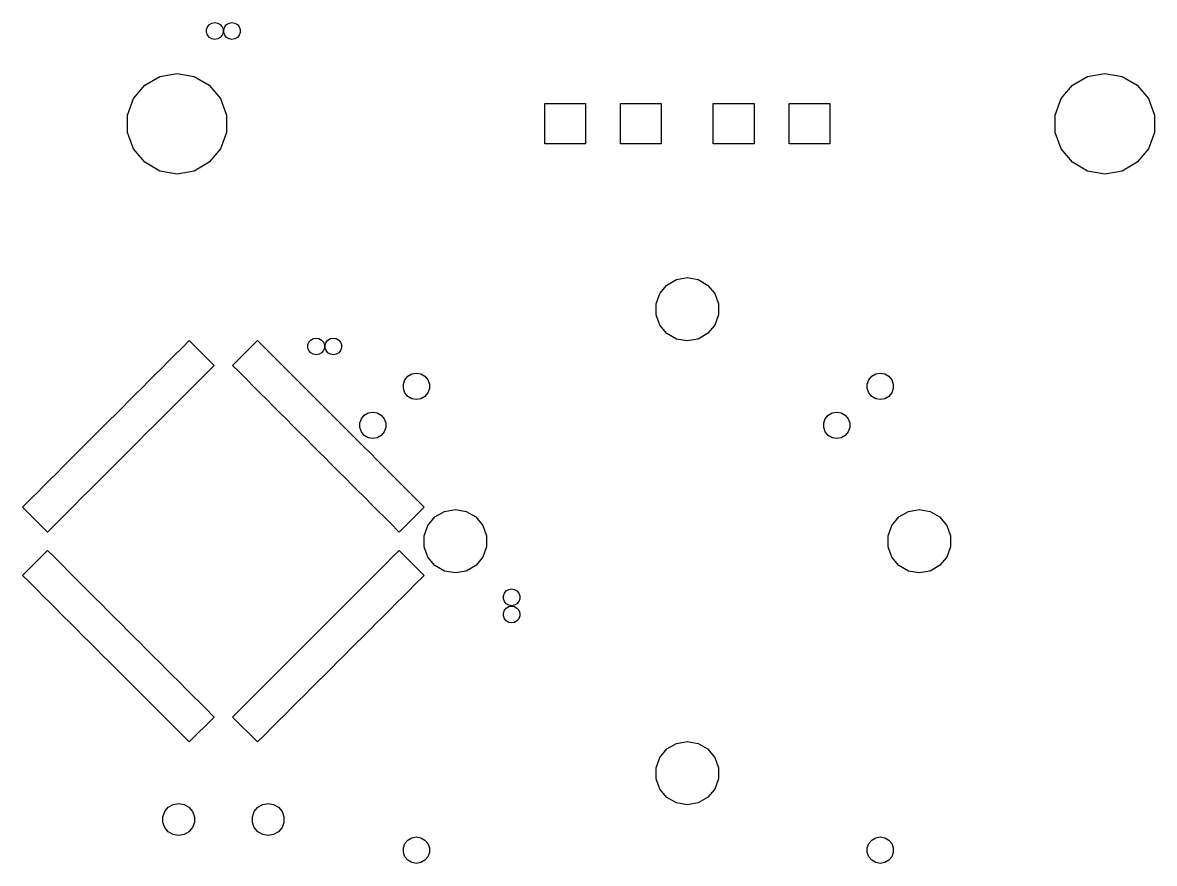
# Model space of a CAD drawing. Extents: x 0 to 100, y -163 to 0.
# Drawn here: x 39.2 to 100.2, y -92.4 to -47 of the extents above; entities that cross this region are included whole.
import ezdxf

# ---------------------------------------------------------------- set-up
doc = ezdxf.new("R2010")
doc.units = 0
doc.header["$MEASUREMENT"] = 0
doc.layers.add('BLACK', color=7, linetype='CONTINUOUS')

msp = doc.modelspace()

# ---------------------------------------------------------------- linework, layer by layer
at = {"layer": 'Black'}
for p, q in [((49.0939, -47.4217), (49.1475, -47.2747)), ((49.0939, -47.5783), (49.0939, -47.4217)), ((49.1475, -47.2747), (49.2481, -47.1548)), ((49.2481, -47.1548), (49.3836, -47.0765)), ((49.3836, -47.0765), (49.5377, -47.0494)), ((49.5377, -47.0494), (49.6918, -47.0765)), ((49.6918, -47.0765), (49.8274, -47.1548)), ((49.8274, -47.1548), (49.928, -47.2747)), ((49.928, -47.2747), (49.9815, -47.4217)), ((49.9815, -47.4217), (49.9815, -47.5783)), ((50.0185, -47.4217), (50.072, -47.2747)), ((50.0185, -47.5783), (50.0185, -47.4217)), ((50.072, -47.2747), (50.1726, -47.1548)), ((50.1726, -47.1548), (50.3082, -47.0765)), ((50.3082, -47.0765), (50.4623, -47.0494)), ((50.4623, -47.0494), (50.6164, -47.0765)), ((50.6164, -47.0765), (50.7519, -47.1548)), ((50.7519, -47.1548), (50.8525, -47.2747)), ((50.8525, -47.2747), (50.9061, -47.4217)), ((50.9061, -47.4217), (50.9061, -47.5783)), ((49.1475, -47.7253), (49.0939, -47.5783)), ((49.2481, -47.8452), (49.1475, -47.7253)), ((49.3836, -47.9235), (49.2481, -47.8452)), ((49.5377, -47.9506), (49.3836, -47.9235)), ((49.6918, -47.9235), (49.5377, -47.9506)), ((49.8274, -47.8452), (49.6918, -47.9235)), ((49.928, -47.7253), (49.8274, -47.8452)), ((49.9815, -47.5783), (49.928, -47.7253)), ((50.072, -47.7253), (50.0185, -47.5783)), ((50.1726, -47.8452), (50.072, -47.7253)), ((50.3082, -47.9235), (50.1726, -47.8452)), ((50.4623, -47.9506), (50.3082, -47.9235)), ((50.6164, -47.9235), (50.4623, -47.9506)), ((50.7519, -47.8452), (50.6164, -47.9235)), ((50.8525, -47.7253), (50.7519, -47.8452)), ((50.9061, -47.5783), (50.8525, -47.7253)), ((45.7578, -50.4238), (46.573, -49.9531)), ((46.573, -49.9531), (47.5, -49.7897)), ((47.5, -49.7897), (48.427, -49.9531)), ((48.427, -49.9531), (49.2422, -50.4238)), ((95.7578, -50.4238), (96.573, -49.9531)), ((96.573, -49.9531), (97.5, -49.7897)), ((97.5, -49.7897), (98.427, -49.9531)), ((98.427, -49.9531), (99.2422, -50.4238)), ((45.1528, -51.1448), (45.7578, -50.4238)), ((49.2422, -50.4238), (49.8472, -51.1448)), ((95.1528, -51.1448), (95.7578, -50.4238)), ((99.2422, -50.4238), (99.8472, -51.1448)), ((44.8309, -52.0294), (45.1528, -51.1448)), ((49.8472, -51.1448), (50.1691, -52.0294)), ((94.8309, -52.0294), (95.1528, -51.1448)), ((99.8472, -51.1448), (100.169, -52.0294)), ((67.3216, -53.5839), (67.3216, -51.4161)), ((67.3216, -51.4161), (69.5199, -51.4161)), ((69.5199, -51.4161), (69.5199, -53.5839)), ((71.4009, -53.5839), (71.4009, -51.4161)), ((71.4009, -51.4161), (73.5992, -51.4161)), ((73.5992, -51.4161), (73.5992, -53.5839)), ((76.4008, -53.5839), (76.4008, -51.4161)), ((76.4008, -51.4161), (78.5991, -51.4161)), ((78.5991, -51.4161), (78.5991, -53.5839)), ((80.4801, -53.5839), (80.4801, -51.4161)), ((80.4801, -51.4161), (82.6784, -51.4161)), ((82.6784, -51.4161), (82.6784, -53.5839)), ((44.8309, -52.9706), (44.8309, -52.0294)), ((50.1691, -52.0294), (50.1691, -52.9706)), ((94.8309, -52.9706), (94.8309, -52.0294)), ((100.169, -52.0294), (100.169, -52.9706)), ((45.1528, -53.8552), (44.8309, -52.9706)), ((50.1691, -52.9706), (49.8472, -53.8552)), ((95.1528, -53.8552), (94.8309, -52.9706)), ((100.169, -52.9706), (99.8472, -53.8552)), ((69.5199, -53.5839), (67.3216, -53.5839)), ((73.5992, -53.5839), (71.4009, -53.5839)), ((78.5991, -53.5839), (76.4008, -53.5839)), ((82.6784, -53.5839), (80.4801, -53.5839)), ((45.7578, -54.5762), (45.1528, -53.8552)), ((49.8472, -53.8552), (49.2422, -54.5762)), ((95.7578, -54.5762), (95.1528, -53.8552)), ((99.8472, -53.8552), (99.2422, -54.5762)), ((46.573, -55.0469), (45.7578, -54.5762)), ((49.2422, -54.5762), (48.427, -55.0469)), ((96.573, -55.0469), (95.7578, -54.5762)), ((99.2422, -54.5762), (98.427, -55.0469)), ((47.5, -55.2103), (46.573, -55.0469)), ((48.427, -55.0469), (47.5, -55.2103)), ((97.5, -55.2103), (96.573, -55.0469)), ((98.427, -55.0469), (97.5, -55.2103)), ((73.9031, -61.1927), (74.4163, -60.8964)), ((74.4163, -60.8964), (75, -60.7935)), ((75, -60.7935), (75.5837, -60.8964)), ((75.5837, -60.8964), (76.0969, -61.1927)), ((73.5221, -61.6468), (73.9031, -61.1927)), ((76.0969, -61.1927), (76.4779, -61.6468)), ((73.3194, -62.2037), (73.5221, -61.6468)), ((73.3194, -62.7963), (73.3194, -62.2037)), ((76.4779, -61.6468), (76.6806, -62.2037)), ((76.6806, -62.2037), (76.6806, -62.7963)), ((73.5221, -63.3532), (73.3194, -62.7963)), ((76.6806, -62.7963), (76.4779, -63.3532)), ((73.9031, -63.8072), (73.5221, -63.3532)), ((76.4779, -63.3532), (76.0969, -63.8072)), ((74.4163, -64.1036), (73.9031, -63.8072)), ((76.0969, -63.8072), (75.5837, -64.1036)), ((47.313, -65.0298), (47.808, -64.5348)), ((47.808, -64.5348), (48.1615, -64.1813)), ((48.1615, -64.1813), (49.505, -65.5248)), ((50.495, -65.5248), (51.8385, -64.1813)), ((51.8385, -64.1813), (52.192, -64.5348)), ((52.192, -64.5348), (52.687, -65.0298)), ((54.5562, -64.4217), (54.6098, -64.2747)), ((54.5562, -64.5783), (54.5562, -64.4217)), ((54.6098, -64.7253), (54.5562, -64.5783)), ((54.6098, -64.2747), (54.7104, -64.1548)), ((54.7104, -64.1548), (54.8459, -64.0765)), ((54.8459, -64.0765), (55, -64.0494)), ((55, -64.0494), (55.1541, -64.0765)), ((55.1541, -64.0765), (55.2897, -64.1548)), ((55.2897, -64.1548), (55.3903, -64.2747)), ((55.3903, -64.2747), (55.4438, -64.4217)), ((55.4438, -64.5783), (55.3903, -64.7253)), ((55.4438, -64.4217), (55.4438, -64.5783)), ((55.4808, -64.4217), (55.5343, -64.2747)), ((55.4808, -64.5783), (55.4808, -64.4217)), ((55.5343, -64.7253), (55.4808, -64.5783)), ((55.5343, -64.2747), (55.6349, -64.1548)), ((55.6349, -64.1548), (55.7705, -64.0765)), ((55.7705, -64.0765), (55.9246, -64.0494)), ((55.9246, -64.0494), (56.0787, -64.0765)), ((56.0787, -64.0765), (56.2142, -64.1548)), ((56.2142, -64.1548), (56.3148, -64.2747)), ((56.3148, -64.2747), (56.3684, -64.4217)), ((56.3684, -64.5783), (56.3148, -64.7253)), ((56.3684, -64.4217), (56.3684, -64.5783)), ((75, -64.2065), (74.4163, -64.1036)), ((75.5837, -64.1036), (75, -64.2065)), ((46.6059, -65.7369), (47.1009, -65.2419)), ((47.1009, -65.2419), (47.313, -65.0298)), ((47.1009, -65.2419), (47.1009, -65.2419)), ((47.313, -65.0298), (47.313, -65.0298)), ((52.687, -65.0298), (52.687, -65.0298)), ((52.687, -65.0298), (52.8991, -65.2419)), ((52.8991, -65.2419), (52.8991, -65.2419)), ((52.8991, -65.2419), (53.3941, -65.7369)), ((54.7104, -64.8452), (54.6098, -64.7253)), ((54.8459, -64.9235), (54.7104, -64.8452)), ((55, -64.9506), (54.8459, -64.9235)), ((55.1541, -64.9235), (55, -64.9506)), ((55.2897, -64.8452), (55.1541, -64.9235)), ((55.3903, -64.7253), (55.2897, -64.8452)), ((55.6349, -64.8452), (55.5343, -64.7253)), ((55.7705, -64.9235), (55.6349, -64.8452)), ((55.9246, -64.9506), (55.7705, -64.9235)), ((56.0787, -64.9235), (55.9246, -64.9506)), ((56.2142, -64.8452), (56.0787, -64.9235)), ((56.3148, -64.7253), (56.2142, -64.8452)), ((46.3938, -65.949), (46.6059, -65.7369)), ((46.6059, -65.7369), (46.6059, -65.7369)), ((49.505, -65.5248), (49.01, -66.0197)), ((50.8485, -65.8783), (50.495, -65.5248)), ((53.3941, -65.7369), (53.3941, -65.7369)), ((53.3941, -65.7369), (53.6062, -65.949)), ((45.5452, -66.7976), (46.0402, -66.3026)), ((46.0402, -66.3026), (46.3938, -65.949)), ((46.3938, -65.949), (46.3938, -65.949)), ((48.7979, -66.2319), (48.3029, -66.7269)), ((49.01, -66.0197), (48.7979, -66.2319)), ((51.2021, -66.2319), (50.8485, -65.8783)), ((51.6971, -66.7269), (51.2021, -66.2319)), ((51.2021, -66.2319), (51.2021, -66.2319)), ((53.6062, -65.949), (53.6062, -65.949)), ((53.6062, -65.949), (53.9598, -66.3026)), ((53.9598, -66.3026), (54.4548, -66.7976)), ((59.7001, -66.5266), (59.7845, -66.2946)), ((59.7845, -66.2946), (59.9432, -66.1056)), ((59.9432, -66.1056), (60.1569, -65.9822)), ((60.1569, -65.9822), (60.4, -65.9393)), ((60.4, -65.9393), (60.6431, -65.9822)), ((60.6431, -65.9822), (60.8568, -66.1056)), ((60.8568, -66.1056), (61.0155, -66.2946)), ((61.0155, -66.2946), (61.0999, -66.5266)), ((84.7001, -66.5266), (84.7845, -66.2946)), ((84.7845, -66.2946), (84.9432, -66.1056)), ((84.9432, -66.1056), (85.1569, -65.9822)), ((85.1569, -65.9822), (85.4, -65.9393)), ((85.4, -65.9393), (85.6431, -65.9822)), ((85.6431, -65.9822), (85.8568, -66.1056)), ((85.8568, -66.1056), (86.0155, -66.2946)), ((86.0155, -66.2946), (86.0999, -66.5266)), ((44.8381, -67.5047), (45.3331, -67.0097)), ((45.3331, -67.0097), (45.5452, -66.7976)), ((45.3331, -67.0097), (45.3331, -67.0097)), ((45.5452, -66.7976), (45.5452, -66.7976)), ((48.0908, -66.939), (47.5958, -67.434)), ((48.3029, -66.7269), (48.0908, -66.939)), ((51.9092, -66.939), (51.6971, -66.7269)), ((51.6971, -66.7269), (51.6971, -66.7269)), ((52.4042, -67.434), (51.9092, -66.939)), ((51.9092, -66.939), (51.9092, -66.939)), ((54.4548, -66.7976), (54.4548, -66.7976)), ((54.4548, -66.7976), (54.6669, -67.0097)), ((54.6669, -67.0097), (54.6669, -67.0097)), ((54.6669, -67.0097), (55.1619, -67.5047)), ((59.7001, -66.7734), (59.7001, -66.5266)), ((59.7845, -67.0054), (59.7001, -66.7734)), ((59.9432, -67.1944), (59.7845, -67.0054)), ((61.0155, -67.0054), (60.8568, -67.1944)), ((61.0999, -66.7734), (61.0155, -67.0054)), ((61.0999, -66.5266), (61.0999, -66.7734)), ((84.7001, -66.7734), (84.7001, -66.5266)), ((84.7845, -67.0054), (84.7001, -66.7734)), ((84.9432, -67.1944), (84.7845, -67.0054)), ((86.0155, -67.0054), (85.8568, -67.1944)), ((86.0999, -66.7734), (86.0155, -67.0054)), ((86.0999, -66.5266), (86.0999, -66.7734)), ((44.626, -67.7168), (44.8381, -67.5047)), ((44.8381, -67.5047), (44.8381, -67.5047)), ((47.5958, -67.434), (47.2423, -67.7875)), ((52.6163, -67.6461), (52.4042, -67.434)), ((52.4042, -67.434), (52.4042, -67.434)), ((52.9698, -67.9996), (52.6163, -67.6461)), ((55.1619, -67.5047), (55.1619, -67.5047)), ((55.1619, -67.5047), (55.374, -67.7168)), ((60.1569, -67.3178), (59.9432, -67.1944)), ((60.4, -67.3607), (60.1569, -67.3178)), ((60.6431, -67.3178), (60.4, -67.3607)), ((60.8568, -67.1944), (60.6431, -67.3178)), ((85.1569, -67.3178), (84.9432, -67.1944)), ((85.4, -67.3607), (85.1569, -67.3178)), ((85.6431, -67.3178), (85.4, -67.3607)), ((85.8568, -67.1944), (85.6431, -67.3178)), ((43.7775, -68.5653), (44.2724, -68.0704)), ((44.2724, -68.0704), (44.626, -67.7168)), ((44.2724, -68.0704), (44.2724, -68.0704)), ((47.0302, -67.9996), (46.5352, -68.4946)), ((47.2423, -67.7875), (47.0302, -67.9996)), ((53.4648, -68.4946), (52.9698, -67.9996)), ((52.9698, -67.9996), (52.9698, -67.9996)), ((55.374, -67.7168), (55.7276, -68.0704)), ((55.7276, -68.0704), (55.7276, -68.0704)), ((55.7276, -68.0704), (56.2225, -68.5653)), ((57.4345, -68.3946), (57.5932, -68.2056)), ((57.5932, -68.2056), (57.8069, -68.0822)), ((57.8069, -68.0822), (58.05, -68.0393)), ((58.05, -68.0393), (58.2931, -68.0822)), ((58.2931, -68.0822), (58.5068, -68.2056)), ((58.5068, -68.2056), (58.6655, -68.3946)), ((82.4345, -68.3946), (82.5932, -68.2056)), ((82.5932, -68.2056), (82.8069, -68.0822)), ((82.8069, -68.0822), (83.05, -68.0393)), ((83.05, -68.0393), (83.2931, -68.0822)), ((83.2931, -68.0822), (83.5068, -68.2056)), ((83.5068, -68.2056), (83.6655, -68.3946)), ((43.0704, -69.2724), (43.5653, -68.7775)), ((43.5653, -68.7775), (43.7775, -68.5653)), ((43.5653, -68.7775), (43.5653, -68.7775)), ((43.7775, -68.5653), (43.7775, -68.5653)), ((46.323, -68.7067), (45.8281, -69.2017)), ((46.5352, -68.4946), (46.323, -68.7067)), ((53.677, -68.7067), (53.4648, -68.4946)), ((53.4648, -68.4946), (53.4648, -68.4946)), ((54.0305, -69.0603), (53.677, -68.7067)), ((53.677, -68.7067), (53.677, -68.7067)), ((56.2225, -68.5653), (56.2225, -68.5653)), ((56.2225, -68.5653), (56.4347, -68.7775)), ((56.4347, -68.7775), (56.4347, -68.7775)), ((56.4347, -68.7775), (56.9296, -69.2724)), ((57.3501, -68.6266), (57.4345, -68.3946)), ((57.3501, -68.8734), (57.3501, -68.6266)), ((57.4345, -69.1054), (57.3501, -68.8734)), ((58.6655, -68.3946), (58.7499, -68.6266)), ((58.7499, -68.8734), (58.6655, -69.1054)), ((58.7499, -68.6266), (58.7499, -68.8734)), ((82.3501, -68.6266), (82.4345, -68.3946)), ((82.3501, -68.8734), (82.3501, -68.6266)), ((82.4345, -69.1054), (82.3501, -68.8734)), ((83.6655, -68.3946), (83.7499, -68.6266)), ((83.7499, -68.8734), (83.6655, -69.1054)), ((83.7499, -68.6266), (83.7499, -68.8734)), ((42.5047, -69.8381), (42.8582, -69.4846)), ((42.8582, -69.4846), (43.0704, -69.2724)), ((43.0704, -69.2724), (43.0704, -69.2724)), ((45.8281, -69.2017), (45.4745, -69.5553)), ((54.5255, -69.5553), (54.0305, -69.0603)), ((56.9296, -69.2724), (56.9296, -69.2724)), ((56.9296, -69.2724), (57.1418, -69.4846)), ((57.1418, -69.4846), (57.4953, -69.8381)), ((57.5932, -69.2944), (57.4345, -69.1054)), ((57.8069, -69.4178), (57.5932, -69.2944)), ((58.05, -69.4607), (57.8069, -69.4178)), ((58.2931, -69.4178), (58.05, -69.4607)), ((58.5068, -69.2944), (58.2931, -69.4178)), ((58.6655, -69.1054), (58.5068, -69.2944)), ((82.5932, -69.2944), (82.4345, -69.1054)), ((82.8069, -69.4178), (82.5932, -69.2944)), ((83.05, -69.4607), (82.8069, -69.4178)), ((83.2931, -69.4178), (83.05, -69.4607)), ((83.5068, -69.2944), (83.2931, -69.4178)), ((83.6655, -69.1054), (83.5068, -69.2944)), ((42.0097, -70.3331), (42.5047, -69.8381)), ((42.5047, -69.8381), (42.5047, -69.8381)), ((45.2624, -69.7674), (44.7674, -70.2624)), ((45.4745, -69.5553), (45.2624, -69.7674)), ((54.7376, -69.7674), (54.5255, -69.5553)), ((54.5255, -69.5553), (54.5255, -69.5553)), ((55.2326, -70.2624), (54.7376, -69.7674)), ((54.7376, -69.7674), (54.7376, -69.7674)), ((57.4953, -69.8381), (57.4953, -69.8381)), ((57.4953, -69.8381), (57.9903, -70.3331)), ((41.444, -70.8988), (41.7976, -70.5452)), ((41.7976, -70.5452), (42.0097, -70.3331)), ((41.7976, -70.5452), (41.7976, -70.5452)), ((42.0097, -70.3331), (42.0097, -70.3331)), ((44.5553, -70.4745), (44.0603, -70.9695)), ((44.7674, -70.2624), (44.5553, -70.4745)), ((55.4447, -70.4745), (55.2326, -70.2624)), ((55.2326, -70.2624), (55.2326, -70.2624)), ((55.7983, -70.8281), (55.4447, -70.4745)), ((55.4447, -70.4745), (55.4447, -70.4745)), ((57.9903, -70.3331), (57.9903, -70.3331)), ((57.9903, -70.3331), (58.2024, -70.5452)), ((58.2024, -70.5452), (58.2024, -70.5452)), ((58.2024, -70.5452), (58.556, -70.8988)), ((40.949, -71.3938), (41.444, -70.8988)), ((43.7067, -71.323), (43.4946, -71.5352)), ((44.0603, -70.9695), (43.7067, -71.323)), ((56.2933, -71.323), (55.7983, -70.8281)), ((56.5054, -71.5352), (56.2933, -71.323)), ((56.2933, -71.323), (56.2933, -71.323)), ((58.556, -70.8988), (59.051, -71.3938)), ((40.2419, -72.1009), (40.7369, -71.6059)), ((40.7369, -71.6059), (40.949, -71.3938)), ((40.7369, -71.6059), (40.7369, -71.6059)), ((40.949, -71.3938), (40.949, -71.3938)), ((43.4946, -71.5352), (42.9996, -72.0302)), ((57.0004, -72.0302), (56.5054, -71.5352)), ((56.5054, -71.5352), (56.5054, -71.5352)), ((59.051, -71.3938), (59.051, -71.3938)), ((59.051, -71.3938), (59.2631, -71.6059)), ((59.2631, -71.6059), (59.2631, -71.6059)), ((59.2631, -71.6059), (59.7581, -72.1009)), ((39.6762, -72.6665), (40.0298, -72.313)), ((40.0298, -72.313), (40.2419, -72.1009)), ((40.0298, -72.313), (40.0298, -72.313)), ((40.2419, -72.1009), (40.2419, -72.1009)), ((42.6461, -72.3837), (42.434, -72.5958)), ((42.9996, -72.0302), (42.6461, -72.3837)), ((57.2125, -72.2423), (57.0004, -72.0302)), ((57.0004, -72.0302), (57.0004, -72.0302)), ((57.566, -72.5958), (57.2125, -72.2423)), ((59.7581, -72.1009), (59.7581, -72.1009)), ((59.7581, -72.1009), (59.9702, -72.313)), ((59.9702, -72.313), (59.9702, -72.313)), ((59.9702, -72.313), (60.3238, -72.6665)), ((39.1813, -73.1615), (39.6762, -72.6665)), ((40.5248, -74.505), (39.1813, -73.1615)), ((41.939, -73.0908), (41.7269, -73.3029)), ((42.434, -72.5958), (41.939, -73.0908)), ((58.061, -73.0908), (57.566, -72.5958)), ((57.566, -72.5958), (57.566, -72.5958)), ((58.2731, -73.3029), (58.061, -73.0908)), ((58.061, -73.0908), (58.061, -73.0908)), ((60.8187, -73.1615), (59.4752, -74.505)), ((60.3238, -72.6665), (60.8187, -73.1615)), ((41.7269, -73.3029), (41.2319, -73.7979)), ((58.7681, -73.7979), (58.2731, -73.3029)), ((58.2731, -73.3029), (58.2731, -73.3029)), ((61.0221, -74.1468), (61.4031, -73.6928)), ((61.4031, -73.6928), (61.9163, -73.3964)), ((61.9163, -73.3964), (62.5, -73.2935)), ((62.5, -73.2935), (63.0837, -73.3964)), ((63.0837, -73.3964), (63.5969, -73.6928)), ((63.5969, -73.6928), (63.9779, -74.1468)), ((86.0221, -74.1468), (86.4031, -73.6928)), ((86.4031, -73.6928), (86.9163, -73.3964)), ((86.9163, -73.3964), (87.5, -73.2935)), ((87.5, -73.2935), (88.0837, -73.3964)), ((88.0837, -73.3964), (88.5969, -73.6928)), ((88.5969, -73.6928), (88.9779, -74.1468)), ((40.8783, -74.1515), (40.5248, -74.505)), ((41.2319, -73.7979), (40.8783, -74.1515)), ((58.9803, -74.01), (58.7681, -73.7979)), ((58.7681, -73.7979), (58.7681, -73.7979)), ((59.4752, -74.505), (58.9803, -74.01)), ((60.8194, -74.7037), (61.0221, -74.1468)), ((63.9779, -74.1468), (64.1806, -74.7037)), ((85.8194, -74.7037), (86.0221, -74.1468)), ((88.9779, -74.1468), (89.1806, -74.7037)), ((60.8194, -75.2963), (60.8194, -74.7037)), ((64.1806, -74.7037), (64.1806, -75.2963)), ((85.8194, -75.2963), (85.8194, -74.7037)), ((89.1806, -74.7037), (89.1806, -75.2963)), ((39.1813, -76.8385), (40.5248, -75.495)), ((40.5248, -75.495), (40.8783, -75.8485)), ((59.1217, -75.8485), (59.4752, -75.495)), ((59.4752, -75.495), (60.8187, -76.8385)), ((61.0221, -75.8532), (60.8194, -75.2963)), ((64.1806, -75.2963), (63.9779, -75.8532)), ((86.0221, -75.8532), (85.8194, -75.2963)), ((89.1806, -75.2963), (88.9779, -75.8532)), ((40.8783, -75.8485), (41.2319, -76.2021)), ((41.2319, -76.2021), (41.2319, -76.2021)), ((41.2319, -76.2021), (41.7269, -76.6971)), ((58.2731, -76.6971), (58.7681, -76.2021)), ((58.7681, -76.2021), (59.1217, -75.8485)), ((58.7681, -76.2021), (58.7681, -76.2021)), ((61.4031, -76.3072), (61.0221, -75.8532)), ((63.9779, -75.8532), (63.5969, -76.3072)), ((86.4031, -76.3072), (86.0221, -75.8532)), ((88.9779, -75.8532), (88.5969, -76.3072)), ((39.5348, -77.192), (39.1813, -76.8385)), ((41.7269, -76.6971), (41.7269, -76.6971)), ((41.7269, -76.6971), (41.939, -76.9092)), ((58.061, -76.9092), (58.2731, -76.6971)), ((58.2731, -76.6971), (58.2731, -76.6971)), ((60.8187, -76.8385), (60.3238, -77.3335)), ((61.9163, -76.6036), (61.4031, -76.3072)), ((62.5, -76.7065), (61.9163, -76.6036)), ((63.0837, -76.6036), (62.5, -76.7065)), ((63.5969, -76.3072), (63.0837, -76.6036)), ((86.9163, -76.6036), (86.4031, -76.3072)), ((87.5, -76.7065), (86.9163, -76.6036)), ((88.0837, -76.6036), (87.5, -76.7065)), ((88.5969, -76.3072), (88.0837, -76.6036)), ((40.0298, -77.687), (39.5348, -77.192)), ((41.939, -76.9092), (41.939, -76.9092)), ((41.939, -76.9092), (42.434, -77.4042)), ((42.434, -77.4042), (42.434, -77.4042)), ((42.434, -77.4042), (42.6461, -77.6163)), ((57.3539, -77.6163), (57.566, -77.4042)), ((57.566, -77.4042), (58.061, -76.9092)), ((57.566, -77.4042), (57.566, -77.4042)), ((58.061, -76.9092), (58.061, -76.9092)), ((60.3238, -77.3335), (59.9702, -77.687)), ((40.2419, -77.8991), (40.0298, -77.687)), ((40.0298, -77.687), (40.0298, -77.687)), ((40.7369, -78.3941), (40.2419, -77.8991)), ((40.2419, -77.8991), (40.2419, -77.8991)), ((42.6461, -77.6163), (42.9996, -77.9698)), ((42.9996, -77.9698), (42.9996, -77.9698)), ((42.9996, -77.9698), (43.4946, -78.4648)), ((56.5054, -78.4648), (57.0004, -77.9698)), ((57.0004, -77.9698), (57.3539, -77.6163)), ((57.0004, -77.9698), (57.0004, -77.9698)), ((59.7581, -77.8991), (59.2631, -78.3941)), ((59.9702, -77.687), (59.7581, -77.8991)), ((65.0882, -77.9455), (65.1417, -77.7984)), ((65.0882, -78.102), (65.0882, -77.9455)), ((65.1417, -77.7984), (65.2423, -77.6785)), ((65.2423, -77.6785), (65.3779, -77.6003)), ((65.3779, -77.6003), (65.532, -77.5731)), ((65.532, -77.5731), (65.6861, -77.6003)), ((65.6861, -77.6003), (65.8217, -77.6785)), ((65.8217, -77.6785), (65.9223, -77.7984)), ((65.9223, -77.7984), (65.9758, -77.9455)), ((65.9758, -77.9455), (65.9758, -78.102)), ((40.949, -78.6062), (40.7369, -78.3941)), ((40.7369, -78.3941), (40.7369, -78.3941)), ((41.3026, -78.9598), (40.949, -78.6062)), ((40.949, -78.6062), (40.949, -78.6062)), ((43.4946, -78.4648), (43.4946, -78.4648)), ((43.4946, -78.4648), (43.7067, -78.677)), ((56.2933, -78.677), (56.5054, -78.4648)), ((56.5054, -78.4648), (56.5054, -78.4648)), ((59.051, -78.6062), (58.556, -79.1012)), ((59.2631, -78.3941), (59.051, -78.6062)), ((65.1417, -78.249), (65.0882, -78.102)), ((65.2423, -78.3689), (65.1417, -78.249)), ((65.1417, -78.723), (65.2423, -78.6031)), ((65.3779, -78.4472), (65.2423, -78.3689)), ((65.2423, -78.6031), (65.3779, -78.5248)), ((65.532, -78.4744), (65.3779, -78.4472)), ((65.3779, -78.5248), (65.532, -78.4976)), ((65.6861, -78.4472), (65.532, -78.4744)), ((65.532, -78.4976), (65.6861, -78.5248)), ((65.8217, -78.3689), (65.6861, -78.4472)), ((65.6861, -78.5248), (65.8217, -78.6031)), ((65.9223, -78.249), (65.8217, -78.3689)), ((65.8217, -78.6031), (65.9223, -78.723)), ((65.9758, -78.102), (65.9223, -78.249)), ((41.7976, -79.4548), (41.3026, -78.9598)), ((43.7067, -78.677), (43.7067, -78.677)), ((43.7067, -78.677), (44.0603, -79.0305)), ((44.0603, -79.0305), (44.5553, -79.5255)), ((55.4447, -79.5255), (55.9397, -79.0305)), ((55.9397, -79.0305), (56.2933, -78.677)), ((56.2933, -78.677), (56.2933, -78.677)), ((58.556, -79.1012), (58.2024, -79.4548)), ((65.0882, -78.87), (65.1417, -78.723)), ((65.0882, -79.0265), (65.0882, -78.87)), ((65.1417, -79.1736), (65.0882, -79.0265)), ((65.2423, -79.2935), (65.1417, -79.1736)), ((65.9223, -79.1736), (65.8217, -79.2935)), ((65.9223, -78.723), (65.9758, -78.87)), ((65.9758, -79.0265), (65.9223, -79.1736)), ((65.9758, -78.87), (65.9758, -79.0265)), ((42.0097, -79.6669), (41.7976, -79.4548)), ((41.7976, -79.4548), (41.7976, -79.4548)), ((42.5047, -80.1619), (42.0097, -79.6669)), ((42.0097, -79.6669), (42.0097, -79.6669)), ((44.5553, -79.5255), (44.5553, -79.5255)), ((44.5553, -79.5255), (44.7674, -79.7376)), ((44.7674, -79.7376), (44.7674, -79.7376)), ((44.7674, -79.7376), (45.2624, -80.2326)), ((54.7376, -80.2326), (55.2326, -79.7376)), ((55.2326, -79.7376), (55.4447, -79.5255)), ((55.2326, -79.7376), (55.2326, -79.7376)), ((55.4447, -79.5255), (55.4447, -79.5255)), ((57.9903, -79.6669), (57.4953, -80.1619)), ((58.2024, -79.4548), (57.9903, -79.6669)), ((65.3779, -79.3717), (65.2423, -79.2935)), ((65.532, -79.3989), (65.3779, -79.3717)), ((65.6861, -79.3717), (65.532, -79.3989)), ((65.8217, -79.2935), (65.6861, -79.3717)), ((42.7168, -80.374), (42.5047, -80.1619)), ((42.5047, -80.1619), (42.5047, -80.1619)), ((43.0704, -80.7276), (42.7168, -80.374)), ((45.2624, -80.2326), (45.2624, -80.2326)), ((45.2624, -80.2326), (45.4745, -80.4447)), ((45.4745, -80.4447), (45.4745, -80.4447)), ((45.4745, -80.4447), (45.8281, -80.7983)), ((54.1719, -80.7983), (54.5255, -80.4447)), ((54.5255, -80.4447), (54.7376, -80.2326)), ((54.5255, -80.4447), (54.5255, -80.4447)), ((54.7376, -80.2326), (54.7376, -80.2326)), ((57.4953, -80.1619), (57.1418, -80.5154)), ((43.5653, -81.2225), (43.0704, -80.7276)), ((43.0704, -80.7276), (43.0704, -80.7276)), ((45.8281, -80.7983), (46.323, -81.2933)), ((53.677, -81.2933), (54.1719, -80.7983)), ((56.9296, -80.7276), (56.4347, -81.2225)), ((57.1418, -80.5154), (56.9296, -80.7276)), ((43.7775, -81.4347), (43.5653, -81.2225)), ((43.5653, -81.2225), (43.5653, -81.2225)), ((44.2724, -81.9296), (43.7775, -81.4347)), ((43.7775, -81.4347), (43.7775, -81.4347)), ((46.323, -81.2933), (46.323, -81.2933)), ((46.323, -81.2933), (46.5352, -81.5054)), ((46.5352, -81.5054), (46.5352, -81.5054)), ((46.5352, -81.5054), (47.0302, -82.0004)), ((52.9698, -82.0004), (53.4648, -81.5054)), ((53.4648, -81.5054), (53.677, -81.2933)), ((53.4648, -81.5054), (53.4648, -81.5054)), ((53.677, -81.2933), (53.677, -81.2933)), ((56.2225, -81.4347), (55.7276, -81.9296)), ((56.4347, -81.2225), (56.2225, -81.4347)), ((44.4846, -82.1418), (44.2724, -81.9296)), ((44.2724, -81.9296), (44.2724, -81.9296)), ((44.8381, -82.4953), (44.4846, -82.1418)), ((47.0302, -82.0004), (47.0302, -82.0004)), ((47.0302, -82.0004), (47.2423, -82.2125)), ((47.2423, -82.2125), (47.5958, -82.566)), ((52.4042, -82.566), (52.7577, -82.2125)), ((52.7577, -82.2125), (52.9698, -82.0004)), ((52.9698, -82.0004), (52.9698, -82.0004)), ((55.374, -82.2832), (55.1619, -82.4953)), ((55.7276, -81.9296), (55.374, -82.2832)), ((45.3331, -82.9903), (44.8381, -82.4953)), ((44.8381, -82.4953), (44.8381, -82.4953)), ((47.5958, -82.566), (47.5958, -82.566)), ((47.5958, -82.566), (48.0908, -83.061)), ((51.9092, -83.061), (52.4042, -82.566)), ((52.4042, -82.566), (52.4042, -82.566)), ((55.1619, -82.4953), (54.6669, -82.9903)), ((45.5452, -83.2024), (45.3331, -82.9903)), ((45.3331, -82.9903), (45.3331, -82.9903)), ((45.8988, -83.556), (45.5452, -83.2024)), ((45.5452, -83.2024), (45.5452, -83.2024)), ((48.0908, -83.061), (48.0908, -83.061)), ((48.0908, -83.061), (48.3029, -83.2732)), ((48.3029, -83.2732), (48.3029, -83.2731)), ((48.3029, -83.2731), (48.7979, -83.7681)), ((51.2021, -83.7681), (51.6971, -83.2731)), ((51.6971, -83.2732), (51.9092, -83.061)), ((51.6971, -83.2731), (51.6971, -83.2732)), ((51.9092, -83.061), (51.9092, -83.061)), ((54.4548, -83.2024), (53.9598, -83.6974)), ((54.6669, -82.9903), (54.4548, -83.2024)), ((46.3938, -84.051), (45.8988, -83.556)), ((46.6059, -84.2631), (46.3938, -84.051)), ((46.3938, -84.051), (46.3938, -84.051)), ((48.7979, -83.7681), (48.7979, -83.7681)), ((48.7979, -83.7681), (49.01, -83.9803)), ((49.01, -83.9803), (49.505, -84.4752)), ((50.495, -84.4752), (50.99, -83.9803)), ((50.99, -83.9803), (51.2021, -83.7681)), ((51.2021, -83.7681), (51.2021, -83.7681)), ((53.6062, -84.051), (53.3941, -84.2631)), ((53.9598, -83.6974), (53.6062, -84.051)), ((47.1009, -84.7581), (46.6059, -84.2631)), ((46.6059, -84.2631), (46.6059, -84.2631)), ((47.313, -84.9702), (47.1009, -84.7581)), ((47.1009, -84.7581), (47.1009, -84.7581)), ((49.505, -84.4752), (48.1615, -85.8187)), ((51.8385, -85.8187), (50.495, -84.4752)), ((52.8991, -84.7581), (52.687, -84.9702)), ((53.3941, -84.2631), (52.8991, -84.7581)), ((47.6665, -85.3238), (47.313, -84.9702)), ((47.313, -84.9702), (47.313, -84.9702)), ((48.1615, -85.8187), (47.6665, -85.3238)), ((52.687, -84.9702), (52.192, -85.4652)), ((52.192, -85.4652), (51.8385, -85.8187)), ((73.9031, -86.1927), (74.4163, -85.8964)), ((74.4163, -85.8964), (75, -85.7935)), ((75, -85.7935), (75.5837, -85.8964)), ((75.5837, -85.8964), (76.0969, -86.1927)), ((73.5221, -86.6468), (73.9031, -86.1927)), ((76.0969, -86.1927), (76.4779, -86.6468)), ((73.3194, -87.2037), (73.5221, -86.6468)), ((73.3194, -87.7963), (73.3194, -87.2037)), ((76.4779, -86.6468), (76.6806, -87.2037)), ((76.6806, -87.2037), (76.6806, -87.7963)), ((73.5221, -88.3532), (73.3194, -87.7963)), ((76.6806, -87.7963), (76.4779, -88.3532)), ((73.9031, -88.8072), (73.5221, -88.3532)), ((76.4779, -88.3532), (76.0969, -88.8072)), ((74.4163, -89.1036), (73.9031, -88.8072)), ((76.0969, -88.8072), (75.5837, -89.1036)), ((46.7364, -89.85), (46.839, -89.5682)), ((46.839, -89.5682), (47.0318, -89.3384)), ((47.0318, -89.3384), (47.2916, -89.1884)), ((47.2916, -89.1884), (47.587, -89.1363)), ((47.587, -89.1363), (47.8824, -89.1884)), ((47.8824, -89.1884), (48.1422, -89.3384)), ((48.1422, -89.3384), (48.335, -89.5682)), ((48.335, -89.5682), (48.4376, -89.85)), ((51.5624, -89.85), (51.665, -89.5682)), ((51.665, -89.5682), (51.8578, -89.3384)), ((51.8578, -89.3384), (52.1176, -89.1884)), ((52.1176, -89.1884), (52.413, -89.1363)), ((52.413, -89.1363), (52.7084, -89.1884)), ((52.7084, -89.1884), (52.9682, -89.3384)), ((52.9682, -89.3384), (53.161, -89.5682)), ((53.161, -89.5682), (53.2636, -89.85)), ((75, -89.2065), (74.4163, -89.1036)), ((75.5837, -89.1036), (75, -89.2065)), ((46.7364, -90.15), (46.7364, -89.85)), ((46.839, -90.4318), (46.7364, -90.15)), ((48.4376, -90.15), (48.335, -90.4318)), ((48.4376, -89.85), (48.4376, -90.15)), ((51.5624, -90.15), (51.5624, -89.85)), ((51.665, -90.4318), (51.5624, -90.15)), ((53.2636, -90.15), (53.161, -90.4318)), ((53.2636, -89.85), (53.2636, -90.15)), ((47.0318, -90.6616), (46.839, -90.4318)), ((47.2916, -90.8116), (47.0318, -90.6616)), ((47.587, -90.8637), (47.2916, -90.8116)), ((47.8824, -90.8116), (47.587, -90.8637)), ((48.1422, -90.6616), (47.8824, -90.8116)), ((48.335, -90.4318), (48.1422, -90.6616)), ((51.8578, -90.6616), (51.665, -90.4318)), ((52.1176, -90.8116), (51.8578, -90.6616)), ((52.413, -90.8637), (52.1176, -90.8116)), ((52.7084, -90.8116), (52.413, -90.8637)), ((52.9682, -90.6616), (52.7084, -90.8116)), ((53.161, -90.4318), (52.9682, -90.6616)), ((59.7001, -91.5266), (59.7845, -91.2946)), ((59.7845, -91.2946), (59.9432, -91.1056)), ((59.9432, -91.1056), (60.1569, -90.9822)), ((60.1569, -90.9822), (60.4, -90.9393)), ((60.4, -90.9393), (60.6431, -90.9822)), ((60.6431, -90.9822), (60.8568, -91.1056)), ((60.8568, -91.1056), (61.0155, -91.2946)), ((61.0155, -91.2946), (61.0999, -91.5266)), ((84.7001, -91.5266), (84.7845, -91.2946)), ((84.7845, -91.2946), (84.9432, -91.1056)), ((84.9432, -91.1056), (85.1569, -90.9822)), ((85.1569, -90.9822), (85.4, -90.9393)), ((85.4, -90.9393), (85.6431, -90.9822)), ((85.6431, -90.9822), (85.8568, -91.1056)), ((85.8568, -91.1056), (86.0155, -91.2946)), ((86.0155, -91.2946), (86.0999, -91.5266)), ((59.7001, -91.7734), (59.7001, -91.5266)), ((59.7845, -92.0054), (59.7001, -91.7734)), ((59.9432, -92.1944), (59.7845, -92.0054)), ((61.0155, -92.0054), (60.8568, -92.1944)), ((61.0999, -91.7734), (61.0155, -92.0054)), ((61.0999, -91.5266), (61.0999, -91.7734)), ((84.7001, -91.7734), (84.7001, -91.5266)), ((84.7845, -92.0054), (84.7001, -91.7734)), ((84.9432, -92.1944), (84.7845, -92.0054)), ((86.0155, -92.0054), (85.8568, -92.1944)), ((86.0999, -91.7734), (86.0155, -92.0054)), ((86.0999, -91.5266), (86.0999, -91.7734)), ((60.1569, -92.3178), (59.9432, -92.1944)), ((60.4, -92.3607), (60.1569, -92.3178)), ((60.6431, -92.3178), (60.4, -92.3607)), ((60.8568, -92.1944), (60.6431, -92.3178)), ((85.1569, -92.3178), (84.9432, -92.1944)), ((85.4, -92.3607), (85.1569, -92.3178)), ((85.6431, -92.3178), (85.4, -92.3607)), ((85.8568, -92.1944), (85.6431, -92.3178))]:
    msp.add_line(p, q, dxfattribs=at)

doc.saveas('drawing.dxf')
